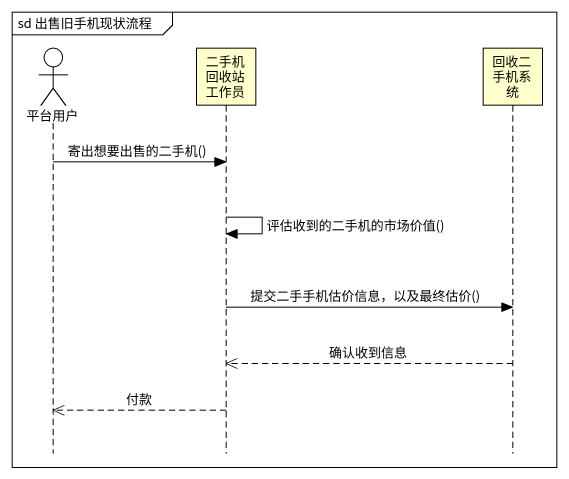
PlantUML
@startuml
mainframe sd 出售旧手机现状流程
hide footbox
actor 平台用户
participant 二手机回收站工作员
participant 回收二手机系统

平台用户 -> 二手机回收站工作员 : 寄出想要出售的二手机()
二手机回收站工作员 -> 二手机回收站工作员 : 评估收到的二手机的市场价值()
二手机回收站工作员 -> 回收二手机系统 : 提交二手手机估价信息，以及最终估价()
回收二手机系统 -->> 二手机回收站工作员 : 确认收到信息
二手机回收站工作员 -->> 平台用户 : 付款
@enduml
